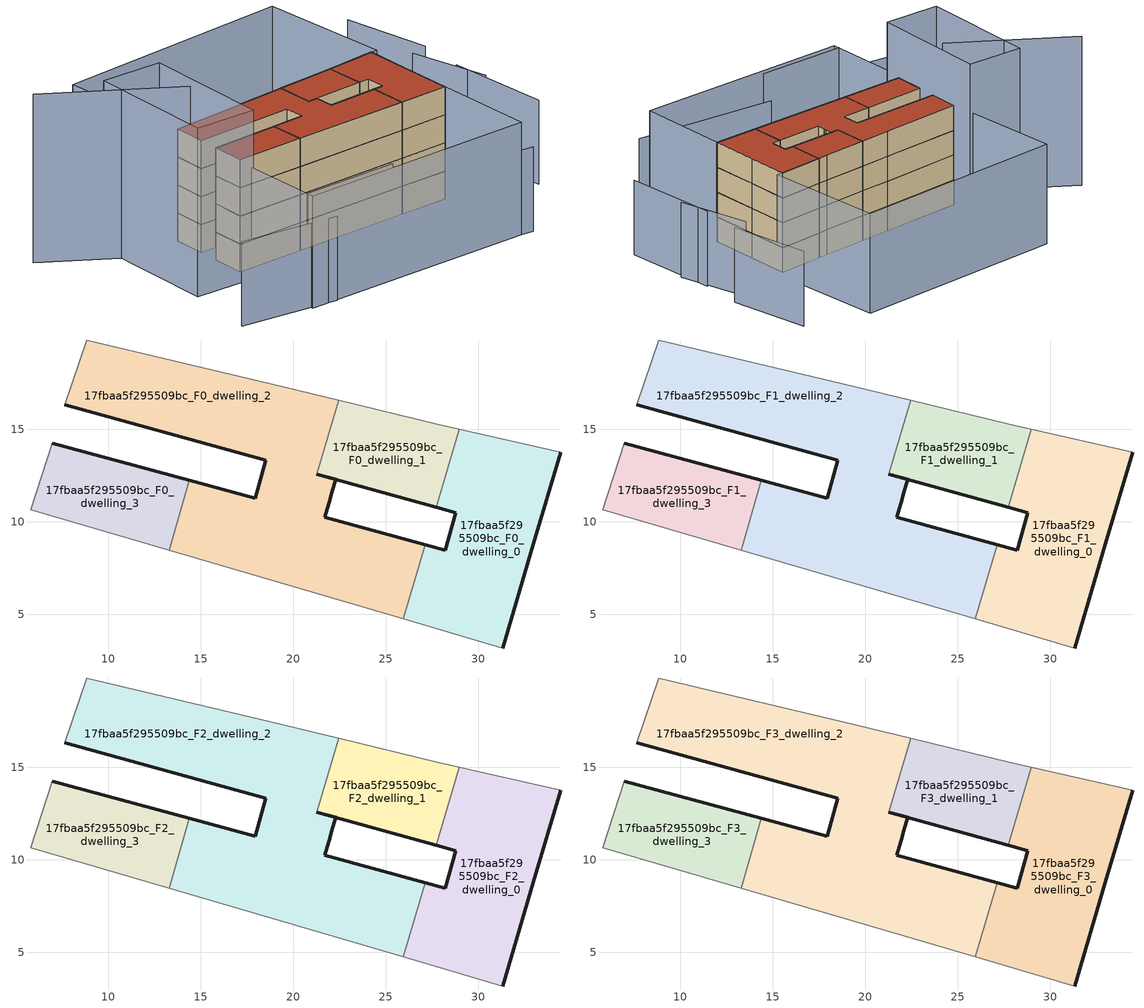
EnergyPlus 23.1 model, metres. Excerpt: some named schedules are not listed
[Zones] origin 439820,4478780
17fbaa5f295509bc_F0_dwelling_0
 floor ground (EU_floor_Construction): 31.33,3.17 32.99,8.77 34.48,13.75 28.98,15.02 27.74,10.78 28.79,10.49 28.22,8.47 27.15,8.76 25.97,4.74 z0
 wall outside (EU_wall_Construction): 27.15,8.76 28.22,8.47 28.79,10.49 27.74,10.78 / 34.48,13.75 32.99,8.77 31.33,3.17 z0:3
 wall adiabatic (EU_wall_Construction): 31.33,3.17 25.97,4.74 / 28.98,15.02 34.48,13.75 z0:3
 wall to 17fbaa5f295509bc_F0_dwelling_2 (EU_wall_Construction): 25.97,4.74 27.15,8.76 z0:3
 wall to 17fbaa5f295509bc_F0_dwelling_1 (EU_wall_Construction): 27.74,10.78 28.98,15.02 z0:3
17fbaa5f295509bc_F0_dwelling_1
 floor ground (EU_floor_Construction): 27.74,10.78 28.98,15.02 27.8,15.29 22.46,16.58 21.28,12.58 z0
 wall outside (EU_wall_Construction): 27.74,10.78 21.28,12.58 z0:3
 wall adiabatic (EU_wall_Construction): 22.46,16.58 27.8,15.29 28.98,15.02 z0:3
 wall to 17fbaa5f295509bc_F0_dwelling_2 (EU_wall_Construction): 21.28,12.58 22.46,16.58 z0:3
17fbaa5f295509bc_F0_dwelling_2
 floor ground (EU_floor_Construction): 25.97,4.74 27.15,8.76 21.7,10.25 22,11.25 22.01,11.28 22.09,11.57 22.31,12.29 21.28,12.58 22.46,16.58 22.45,16.58 18.76,17.47 8.82,19.83 7.65,16.34 18.51,13.34 17.95,11.28 14.39,12.24 13.28,8.46 z0
 wall outside (EU_wall_Construction): 14.39,12.24 17.95,11.28 18.51,13.34 7.65,16.34 / 21.28,12.58 22.31,12.29 22.09,11.57 22.01,11.28 22,11.25 21.7,10.25 27.15,8.76 z0:3
 wall adiabatic (EU_wall_Construction): 25.97,4.74 13.28,8.46 / 7.65,16.34 8.82,19.83 18.76,17.47 22.45,16.58 22.46,16.58 z0:3
 wall to 17fbaa5f295509bc_F0_dwelling_3 (EU_wall_Construction): 13.28,8.46 14.39,12.24 z0:3
17fbaa5f295509bc_F0_dwelling_3
 floor ground (EU_floor_Construction): 13.28,8.46 14.39,12.24 6.95,14.24 5.79,10.66 z0
 wall outside (EU_wall_Construction): 6.95,14.24 14.39,12.24 z0:3
 wall adiabatic (EU_wall_Construction): 13.28,8.46 5.79,10.66 6.95,14.24 z0:3
17fbaa5f295509bc_F1_dwelling_0
 floor to 17fbaa5f295509bc_F0_dwelling_0 (EU_floor_Construction): 31.33,3.17 32.99,8.77 34.48,13.75 28.98,15.02 27.74,10.78 28.79,10.49 28.22,8.47 27.15,8.76 25.97,4.74 z3
 wall outside (EU_wall_Construction): 27.15,8.76 28.22,8.47 28.79,10.49 27.74,10.78 / 34.48,13.75 32.99,8.77 31.33,3.17 z3:6
 wall adiabatic (EU_wall_Construction): 31.33,3.17 25.97,4.74 / 28.98,15.02 34.48,13.75 z3:6
 wall to 17fbaa5f295509bc_F1_dwelling_2 (EU_wall_Construction): 25.97,4.74 27.15,8.76 z3:6
 wall to 17fbaa5f295509bc_F1_dwelling_1 (EU_wall_Construction): 27.74,10.78 28.98,15.02 z3:6
17fbaa5f295509bc_F1_dwelling_1
 floor to 17fbaa5f295509bc_F0_dwelling_1 (EU_floor_Construction): 27.74,10.78 28.98,15.02 27.8,15.29 22.46,16.58 21.28,12.58 z3
 wall outside (EU_wall_Construction): 27.74,10.78 21.28,12.58 z3:6
 wall adiabatic (EU_wall_Construction): 22.46,16.58 27.8,15.29 28.98,15.02 z3:6
 wall to 17fbaa5f295509bc_F1_dwelling_2 (EU_wall_Construction): 21.28,12.58 22.46,16.58 z3:6
17fbaa5f295509bc_F1_dwelling_2
 floor to 17fbaa5f295509bc_F0_dwelling_2 (EU_floor_Construction): 25.97,4.74 27.15,8.76 21.7,10.25 22,11.25 22.01,11.28 22.09,11.57 22.31,12.29 21.28,12.58 22.46,16.58 22.45,16.58 18.76,17.47 8.82,19.83 7.65,16.34 18.51,13.34 17.95,11.28 14.39,12.24 13.28,8.46 z3
 wall outside (EU_wall_Construction): 14.39,12.24 17.95,11.28 18.51,13.34 7.65,16.34 / 21.28,12.58 22.31,12.29 22.09,11.57 22.01,11.28 22,11.25 21.7,10.25 27.15,8.76 z3:6
 wall adiabatic (EU_wall_Construction): 25.97,4.74 13.28,8.46 / 7.65,16.34 8.82,19.83 18.76,17.47 22.45,16.58 22.46,16.58 z3:6
 wall to 17fbaa5f295509bc_F1_dwelling_3 (EU_wall_Construction): 13.28,8.46 14.39,12.24 z3:6
17fbaa5f295509bc_F1_dwelling_3
 floor to 17fbaa5f295509bc_F0_dwelling_3 (EU_floor_Construction): 13.28,8.46 14.39,12.24 6.95,14.24 5.79,10.66 z3
 wall outside (EU_wall_Construction): 6.95,14.24 14.39,12.24 z3:6
 wall adiabatic (EU_wall_Construction): 13.28,8.46 5.79,10.66 6.95,14.24 z3:6
17fbaa5f295509bc_F2_dwelling_0
 floor to 17fbaa5f295509bc_F1_dwelling_0 (EU_floor_Construction): 31.33,3.17 32.99,8.77 34.48,13.75 28.98,15.02 27.74,10.78 28.79,10.49 28.22,8.47 27.15,8.76 25.97,4.74 z6
 wall outside (EU_wall_Construction): 27.15,8.76 28.22,8.47 28.79,10.49 27.74,10.78 / 34.48,13.75 32.99,8.77 31.33,3.17 z6:9
 wall adiabatic (EU_wall_Construction): 31.33,3.17 25.97,4.74 / 28.98,15.02 34.48,13.75 z6:9
 wall to 17fbaa5f295509bc_F2_dwelling_2 (EU_wall_Construction): 25.97,4.74 27.15,8.76 z6:9
 wall to 17fbaa5f295509bc_F2_dwelling_1 (EU_wall_Construction): 27.74,10.78 28.98,15.02 z6:9
17fbaa5f295509bc_F2_dwelling_1
 floor to 17fbaa5f295509bc_F1_dwelling_1 (EU_floor_Construction): 27.74,10.78 28.98,15.02 27.8,15.29 22.46,16.58 21.28,12.58 z6
 wall outside (EU_wall_Construction): 27.74,10.78 21.28,12.58 z6:9
 wall adiabatic (EU_wall_Construction): 22.46,16.58 27.8,15.29 28.98,15.02 z6:9
 wall to 17fbaa5f295509bc_F2_dwelling_2 (EU_wall_Construction): 21.28,12.58 22.46,16.58 z6:9
17fbaa5f295509bc_F2_dwelling_2
 floor to 17fbaa5f295509bc_F1_dwelling_2 (EU_floor_Construction): 25.97,4.74 27.15,8.76 21.7,10.25 22,11.25 22.01,11.28 22.09,11.57 22.31,12.29 21.28,12.58 22.46,16.58 22.45,16.58 18.76,17.47 8.82,19.83 7.65,16.34 18.51,13.34 17.95,11.28 14.39,12.24 13.28,8.46 z6
 wall outside (EU_wall_Construction): 14.39,12.24 17.95,11.28 18.51,13.34 7.65,16.34 / 21.28,12.58 22.31,12.29 22.09,11.57 22.01,11.28 22,11.25 21.7,10.25 27.15,8.76 z6:9
 wall adiabatic (EU_wall_Construction): 25.97,4.74 13.28,8.46 / 7.65,16.34 8.82,19.83 18.76,17.47 22.45,16.58 22.46,16.58 z6:9
 wall to 17fbaa5f295509bc_F2_dwelling_3 (EU_wall_Construction): 13.28,8.46 14.39,12.24 z6:9
17fbaa5f295509bc_F2_dwelling_3
 floor to 17fbaa5f295509bc_F1_dwelling_3 (EU_floor_Construction): 13.28,8.46 14.39,12.24 6.95,14.24 5.79,10.66 z6
 wall outside (EU_wall_Construction): 6.95,14.24 14.39,12.24 z6:9
 wall adiabatic (EU_wall_Construction): 13.28,8.46 5.79,10.66 6.95,14.24 z6:9
17fbaa5f295509bc_F3_dwelling_0
 floor to 17fbaa5f295509bc_F2_dwelling_0 (EU_floor_Construction): 31.33,3.17 32.99,8.77 34.48,13.75 28.98,15.02 27.74,10.78 28.79,10.49 28.22,8.47 27.15,8.76 25.97,4.74 z9
 wall outside (EU_wall_Construction): 27.15,8.76 28.22,8.47 28.79,10.49 27.74,10.78 / 34.48,13.75 32.99,8.77 31.33,3.17 z9:12
 wall adiabatic (EU_wall_Construction): 31.33,3.17 25.97,4.74 / 28.98,15.02 34.48,13.75 z9:12
 wall to 17fbaa5f295509bc_F3_dwelling_2 (EU_wall_Construction): 25.97,4.74 27.15,8.76 z9:12
 wall to 17fbaa5f295509bc_F3_dwelling_1 (EU_wall_Construction): 27.74,10.78 28.98,15.02 z9:12
 roof outside (EU_roof_Construction): 34.48,13.75 32.99,8.77 31.33,3.17 25.97,4.74 27.15,8.76 28.22,8.47 28.79,10.49 27.74,10.78 28.98,15.02 z12
17fbaa5f295509bc_F3_dwelling_1
 floor to 17fbaa5f295509bc_F2_dwelling_1 (EU_floor_Construction): 27.74,10.78 28.98,15.02 27.8,15.29 22.46,16.58 21.28,12.58 z9
 wall outside (EU_wall_Construction): 27.74,10.78 21.28,12.58 z9:12
 wall adiabatic (EU_wall_Construction): 22.46,16.58 27.8,15.29 28.98,15.02 z9:12
 wall to 17fbaa5f295509bc_F3_dwelling_2 (EU_wall_Construction): 21.28,12.58 22.46,16.58 z9:12
 roof outside (EU_roof_Construction): 28.98,15.02 27.74,10.78 21.28,12.58 22.46,16.58 27.8,15.29 z12
17fbaa5f295509bc_F3_dwelling_2
 floor to 17fbaa5f295509bc_F2_dwelling_2 (EU_floor_Construction): 25.97,4.74 27.15,8.76 21.7,10.25 22,11.25 22.01,11.28 22.09,11.57 22.31,12.29 21.28,12.58 22.46,16.58 22.45,16.58 18.76,17.47 8.82,19.83 7.65,16.34 18.51,13.34 17.95,11.28 14.39,12.24 13.28,8.46 z9
 wall outside (EU_wall_Construction): 14.39,12.24 17.95,11.28 18.51,13.34 7.65,16.34 / 21.28,12.58 22.31,12.29 22.09,11.57 22.01,11.28 22,11.25 21.7,10.25 27.15,8.76 z9:12
 wall adiabatic (EU_wall_Construction): 25.97,4.74 13.28,8.46 / 7.65,16.34 8.82,19.83 18.76,17.47 22.45,16.58 22.46,16.58 z9:12
 wall to 17fbaa5f295509bc_F3_dwelling_3 (EU_wall_Construction): 13.28,8.46 14.39,12.24 z9:12
 roof outside (EU_roof_Construction): 22.46,16.58 21.28,12.58 22.31,12.29 22.09,11.57 22.01,11.28 22,11.25 21.7,10.25 27.15,8.76 25.97,4.74 13.28,8.46 14.39,12.24 17.95,11.28 18.51,13.34 7.65,16.34 8.82,19.83 18.76,17.47 22.45,16.58 z12
17fbaa5f295509bc_F3_dwelling_3
 floor to 17fbaa5f295509bc_F2_dwelling_3 (EU_floor_Construction): 13.28,8.46 14.39,12.24 6.95,14.24 5.79,10.66 z9
 wall outside (EU_wall_Construction): 6.95,14.24 14.39,12.24 z9:12
 wall adiabatic (EU_wall_Construction): 13.28,8.46 5.79,10.66 6.95,14.24 z9:12
 roof outside (EU_roof_Construction): 14.39,12.24 13.28,8.46 5.79,10.66 6.95,14.24 z12
shading: 2.46,0.76 12.95,-2.43 / 31.33,3.17 28.13,-7.63 / 28.13,-7.63 2.29,0.02 / 2.29,0.02 5.49,10.82 / 5.49,10.82 31.33,3.17 / 35.18,13.52 8.82,19.83 / 8.82,19.83 12.24,34.12 / 12.24,34.12 38.6,27.81 / 38.6,27.81 35.18,13.52 z0:12; 12.94,-1.45 29.47,-8.17 / -4.99,3.59 5.16,-0.97 / 39.2,-2.65 42.01,8.7 / 41.5,4.95 42.05,13.75 / 44.11,13.62 45.46,23.46 z0:9; -3.16,28.9 6.73,17 / 9.87,22.63 5.14,8.74 / 5.14,8.74 -1.43,10.98 / -1.43,10.98 3.29,24.86 / 3.29,24.86 9.87,22.63 z0:18
[Building]
EU S2 Campaign: North Axis=0; Terrain=City; Solar Distribution=FullExterior
[Site:Location]
Madrid: Latitude=40.5; Longitude=-3.5; Time Zone=1; Elevation=609
[SizingPeriod:WeatherFileDays]
AnnualSizingPeriod: Begin Month=1; Begin Day of Month=1; End Month=12; End Day of Month=31; Day of Week for Start Day=Monday; Use Weather File Daylight Saving Period=No; Use Weather File Rain and Snow Indicators=No
[MATERIAL]
EU_InternalMass_Material: Roughness=MediumRough; Thickness=0.1; Conductivity=1; Density=1800; Specific Heat=900; Thermal Absorptance=0.9; Solar Absorptance=0.7; Visible Absorptance=0.7
[MATERIAL:NOMASS] Roughness=MediumRough; Thermal Absorptance=0.9; Solar Absorptance=0.7; Visible Absorptance=0.7
Name | Thermal Resistance
EU_wall_NoMass | 0.419739
EU_roof_NoMass | 0.352165
EU_floor_NoMass | 0.608284
[CONSTRUCTION]
EU_wall_Construction: EU_wall_NoMass
EU_roof_Construction: EU_roof_NoMass
EU_floor_Construction: EU_floor_NoMass
EU_InternalMass_Construction: EU_InternalMass_Material
[ZONE] Type=1; Multiplier=1; Ceiling Height=autocalculate; Floor Area=autocalculate; Part of Total Floor Area=Yes
Name | Volume
17fbaa5f295509bc_F0_dwelling_0 | 175.99
17fbaa5f295509bc_F1_dwelling_0; 17fbaa5f295509bc_F2_dwelling_0; 17fbaa5f295509bc_F3_dwelling_0 | 175.991
17fbaa5f295509bc_F0_dwelling_1 | 86.064
17fbaa5f295509bc_F1_dwelling_1; 17fbaa5f295509bc_F2_dwelling_1; 17fbaa5f295509bc_F3_dwelling_1 | 86.0643
17fbaa5f295509bc_F0_dwelling_2; 17fbaa5f295509bc_F1_dwelling_2; 17fbaa5f295509bc_F2_dwelling_2; 17fbaa5f295509bc_F3_dwelling_2 | 352.3
17fbaa5f295509bc_F0_dwelling_3 | 89.562
17fbaa5f295509bc_F1_dwelling_3; 17fbaa5f295509bc_F2_dwelling_3; 17fbaa5f295509bc_F3_dwelling_3 | 89.5624
[INTERNALMASS] Construction=EU_InternalMass_Construction
Name | Zone or ZoneList | Surface Area
17fbaa5f295509bc_F0_dwelling_0_EU_InternalMass | 17fbaa5f295509bc_F0_dwelling_0 | 58.6636
17fbaa5f295509bc_F0_dwelling_1_EU_InternalMass | 17fbaa5f295509bc_F0_dwelling_1 | 28.6961
17fbaa5f295509bc_F0_dwelling_2_EU_InternalMass | 17fbaa5f295509bc_F0_dwelling_2 | 117.433
17fbaa5f295509bc_F0_dwelling_3_EU_InternalMass | 17fbaa5f295509bc_F0_dwelling_3 | 29.8541
17fbaa5f295509bc_F1_dwelling_0_EU_InternalMass | 17fbaa5f295509bc_F1_dwelling_0 | 58.6636
17fbaa5f295509bc_F1_dwelling_1_EU_InternalMass | 17fbaa5f295509bc_F1_dwelling_1 | 28.6961
17fbaa5f295509bc_F1_dwelling_2_EU_InternalMass | 17fbaa5f295509bc_F1_dwelling_2 | 117.433
17fbaa5f295509bc_F1_dwelling_3_EU_InternalMass | 17fbaa5f295509bc_F1_dwelling_3 | 29.8541
17fbaa5f295509bc_F2_dwelling_0_EU_InternalMass | 17fbaa5f295509bc_F2_dwelling_0 | 58.6636
17fbaa5f295509bc_F2_dwelling_1_EU_InternalMass | 17fbaa5f295509bc_F2_dwelling_1 | 28.6961
17fbaa5f295509bc_F2_dwelling_2_EU_InternalMass | 17fbaa5f295509bc_F2_dwelling_2 | 117.433
17fbaa5f295509bc_F2_dwelling_3_EU_InternalMass | 17fbaa5f295509bc_F2_dwelling_3 | 29.8541
17fbaa5f295509bc_F3_dwelling_0_EU_InternalMass | 17fbaa5f295509bc_F3_dwelling_0 | 58.6636
17fbaa5f295509bc_F3_dwelling_1_EU_InternalMass | 17fbaa5f295509bc_F3_dwelling_1 | 28.6961
17fbaa5f295509bc_F3_dwelling_2_EU_InternalMass | 17fbaa5f295509bc_F3_dwelling_2 | 117.433
17fbaa5f295509bc_F3_dwelling_3_EU_InternalMass | 17fbaa5f295509bc_F3_dwelling_3 | 29.8541
[OTHEREQUIPMENT] Fuel Type=Electricity; Design Level Calculation Method=Watts/Area; Power per Zone Floor Area=1; Fraction Latent=0; Fraction Radiant=0; Fraction Lost=0; Carbon Dioxide Generation Rate=0; EndUse Subcategory=EU_Step8_InternalGains
Name | Zone or ZoneList or Space or SpaceList | Schedule
EU_Step8_InternalGain_17fbaa5f295509bc_F0_dwelling_0_f000 | 17fbaa5f295509bc_F0_dwelling_0 | EU_Step8_GainSchedule_17fbaa5f295509bc_F0_dwelling_0_f000
EU_Step8_InternalGain_17fbaa5f295509bc_F0_dwelling_1_f000 | 17fbaa5f295509bc_F0_dwelling_1 | EU_Step8_GainSchedule_17fbaa5f295509bc_F0_dwelling_1_f000
EU_Step8_InternalGain_17fbaa5f295509bc_F0_dwelling_2_f000 | 17fbaa5f295509bc_F0_dwelling_2 | EU_Step8_GainSchedule_17fbaa5f295509bc_F0_dwelling_2_f000
EU_Step8_InternalGain_17fbaa5f295509bc_F0_dwelling_3_f000 | 17fbaa5f295509bc_F0_dwelling_3 | EU_Step8_GainSchedule_17fbaa5f295509bc_F0_dwelling_3_f000
EU_Step8_InternalGain_17fbaa5f295509bc_F1_dwelling_0_f000 | 17fbaa5f295509bc_F1_dwelling_0 | EU_Step8_GainSchedule_17fbaa5f295509bc_F1_dwelling_0_f000
EU_Step8_InternalGain_17fbaa5f295509bc_F1_dwelling_1_f000 | 17fbaa5f295509bc_F1_dwelling_1 | EU_Step8_GainSchedule_17fbaa5f295509bc_F1_dwelling_1_f000
EU_Step8_InternalGain_17fbaa5f295509bc_F1_dwelling_2_f000 | 17fbaa5f295509bc_F1_dwelling_2 | EU_Step8_GainSchedule_17fbaa5f295509bc_F1_dwelling_2_f000
EU_Step8_InternalGain_17fbaa5f295509bc_F1_dwelling_3_f000 | 17fbaa5f295509bc_F1_dwelling_3 | EU_Step8_GainSchedule_17fbaa5f295509bc_F1_dwelling_3_f000
EU_Step8_InternalGain_17fbaa5f295509bc_F2_dwelling_0_f000 | 17fbaa5f295509bc_F2_dwelling_0 | EU_Step8_GainSchedule_17fbaa5f295509bc_F2_dwelling_0_f000
EU_Step8_InternalGain_17fbaa5f295509bc_F2_dwelling_1_f000 | 17fbaa5f295509bc_F2_dwelling_1 | EU_Step8_GainSchedule_17fbaa5f295509bc_F2_dwelling_1_f000
EU_Step8_InternalGain_17fbaa5f295509bc_F2_dwelling_2_f000 | 17fbaa5f295509bc_F2_dwelling_2 | EU_Step8_GainSchedule_17fbaa5f295509bc_F2_dwelling_2_f000
EU_Step8_InternalGain_17fbaa5f295509bc_F2_dwelling_3_f000 | 17fbaa5f295509bc_F2_dwelling_3 | EU_Step8_GainSchedule_17fbaa5f295509bc_F2_dwelling_3_f000
EU_Step8_InternalGain_17fbaa5f295509bc_F3_dwelling_0_f000 | 17fbaa5f295509bc_F3_dwelling_0 | EU_Step8_GainSchedule_17fbaa5f295509bc_F3_dwelling_0_f000
EU_Step8_InternalGain_17fbaa5f295509bc_F3_dwelling_1_f000 | 17fbaa5f295509bc_F3_dwelling_1 | EU_Step8_GainSchedule_17fbaa5f295509bc_F3_dwelling_1_f000
EU_Step8_InternalGain_17fbaa5f295509bc_F3_dwelling_2_f000 | 17fbaa5f295509bc_F3_dwelling_2 | EU_Step8_GainSchedule_17fbaa5f295509bc_F3_dwelling_2_f000
EU_Step8_InternalGain_17fbaa5f295509bc_F3_dwelling_3_f000 | 17fbaa5f295509bc_F3_dwelling_3 | EU_Step8_GainSchedule_17fbaa5f295509bc_F3_dwelling_3_f000
[ZONEVENTILATION:DESIGNFLOWRATE] Schedule=EU_AlwaysOn; Design Flow Rate Calculation Method=AirChanges/Hour; Air Changes per Hour=0.703302; Ventilation Type=Natural; Fan Pressure Rise=0; Fan Total Efficiency=1; Constant Term Coefficient=1; Temperature Term Coefficient=0; Velocity Term Coefficient=0; Velocity Squared Term Coefficient=0; Minimum Indoor Temperature=-100; Maximum Indoor Temperature=100; Delta Temperature=-100; Minimum Outdoor Temperature=-100; Maximum Outdoor Temperature=100; Maximum Wind Speed=40
Name | Zone or ZoneList or Space or SpaceList
EU_ConstantAir_17fbaa5f295509bc_F0_dwelling_0 | 17fbaa5f295509bc_F0_dwelling_0
EU_ConstantAir_17fbaa5f295509bc_F0_dwelling_1 | 17fbaa5f295509bc_F0_dwelling_1
EU_ConstantAir_17fbaa5f295509bc_F0_dwelling_2 | 17fbaa5f295509bc_F0_dwelling_2
EU_ConstantAir_17fbaa5f295509bc_F0_dwelling_3 | 17fbaa5f295509bc_F0_dwelling_3
EU_ConstantAir_17fbaa5f295509bc_F1_dwelling_0 | 17fbaa5f295509bc_F1_dwelling_0
EU_ConstantAir_17fbaa5f295509bc_F1_dwelling_1 | 17fbaa5f295509bc_F1_dwelling_1
EU_ConstantAir_17fbaa5f295509bc_F1_dwelling_2 | 17fbaa5f295509bc_F1_dwelling_2
EU_ConstantAir_17fbaa5f295509bc_F1_dwelling_3 | 17fbaa5f295509bc_F1_dwelling_3
EU_ConstantAir_17fbaa5f295509bc_F2_dwelling_0 | 17fbaa5f295509bc_F2_dwelling_0
EU_ConstantAir_17fbaa5f295509bc_F2_dwelling_1 | 17fbaa5f295509bc_F2_dwelling_1
EU_ConstantAir_17fbaa5f295509bc_F2_dwelling_2 | 17fbaa5f295509bc_F2_dwelling_2
EU_ConstantAir_17fbaa5f295509bc_F2_dwelling_3 | 17fbaa5f295509bc_F2_dwelling_3
EU_ConstantAir_17fbaa5f295509bc_F3_dwelling_0 | 17fbaa5f295509bc_F3_dwelling_0
EU_ConstantAir_17fbaa5f295509bc_F3_dwelling_1 | 17fbaa5f295509bc_F3_dwelling_1
EU_ConstantAir_17fbaa5f295509bc_F3_dwelling_2 | 17fbaa5f295509bc_F3_dwelling_2
EU_ConstantAir_17fbaa5f295509bc_F3_dwelling_3 | 17fbaa5f295509bc_F3_dwelling_3
[HVACTEMPLATE:THERMOSTAT] Constant Heating Setpoint=20; Constant Cooling Setpoint=50
EU_HeatOnly_17fbaa5f295509bc_F0_dwelling_0; EU_HeatOnly_17fbaa5f295509bc_F0_dwelling_1; EU_HeatOnly_17fbaa5f295509bc_F0_dwelling_2; EU_HeatOnly_17fbaa5f295509bc_F0_dwelling_3; EU_HeatOnly_17fbaa5f295509bc_F1_dwelling_0; EU_HeatOnly_17fbaa5f295509bc_F1_dwelling_1; EU_HeatOnly_17fbaa5f295509bc_F1_dwelling_2; EU_HeatOnly_17fbaa5f295509bc_F1_dwelling_3; EU_HeatOnly_17fbaa5f295509bc_F2_dwelling_0; EU_HeatOnly_17fbaa5f295509bc_F2_dwelling_1; EU_HeatOnly_17fbaa5f295509bc_F2_dwelling_2; EU_HeatOnly_17fbaa5f295509bc_F2_dwelling_3; EU_HeatOnly_17fbaa5f295509bc_F3_dwelling_0; EU_HeatOnly_17fbaa5f295509bc_F3_dwelling_1; EU_HeatOnly_17fbaa5f295509bc_F3_dwelling_2; EU_HeatOnly_17fbaa5f295509bc_F3_dwelling_3
[HVACTEMPLATE:ZONE:IDEALLOADSAIRSYSTEM] System Availability Schedule=EU_AlwaysOn; Maximum Heating Supply Air Temperature=50; Minimum Cooling Supply Air Temperature=13; Maximum Heating Supply Air Humidity Ratio=0.0156; Minimum Cooling Supply Air Humidity Ratio=0.0077; Heating Limit=NoLimit; Cooling Limit=NoLimit; Heating Availability Schedule=EU_AlwaysOn; Cooling Availability Schedule=EU_CoolingOff; Dehumidification Control Type=ConstantSensibleHeatRatio; Cooling Sensible Heat Ratio=0.7; Dehumidification Setpoint=60; Humidification Control Type=None; Humidification Setpoint=30; Outdoor Air Method=None; Outdoor Air Flow Rate per Person=0.00944; Outdoor Air Flow Rate per Zone Floor Area=0; Outdoor Air Flow Rate per Zone=0; Demand Controlled Ventilation Type=None; Outdoor Air Economizer Type=NoEconomizer; Heat Recovery Type=None; Sensible Heat Recovery Effectiveness=0.7; Latent Heat Recovery Effectiveness=0.65
Name | Template Thermostat
17fbaa5f295509bc_F0_dwelling_0 | EU_HeatOnly_17fbaa5f295509bc_F0_dwelling_0
17fbaa5f295509bc_F0_dwelling_1 | EU_HeatOnly_17fbaa5f295509bc_F0_dwelling_1
17fbaa5f295509bc_F0_dwelling_2 | EU_HeatOnly_17fbaa5f295509bc_F0_dwelling_2
17fbaa5f295509bc_F0_dwelling_3 | EU_HeatOnly_17fbaa5f295509bc_F0_dwelling_3
17fbaa5f295509bc_F1_dwelling_0 | EU_HeatOnly_17fbaa5f295509bc_F1_dwelling_0
17fbaa5f295509bc_F1_dwelling_1 | EU_HeatOnly_17fbaa5f295509bc_F1_dwelling_1
